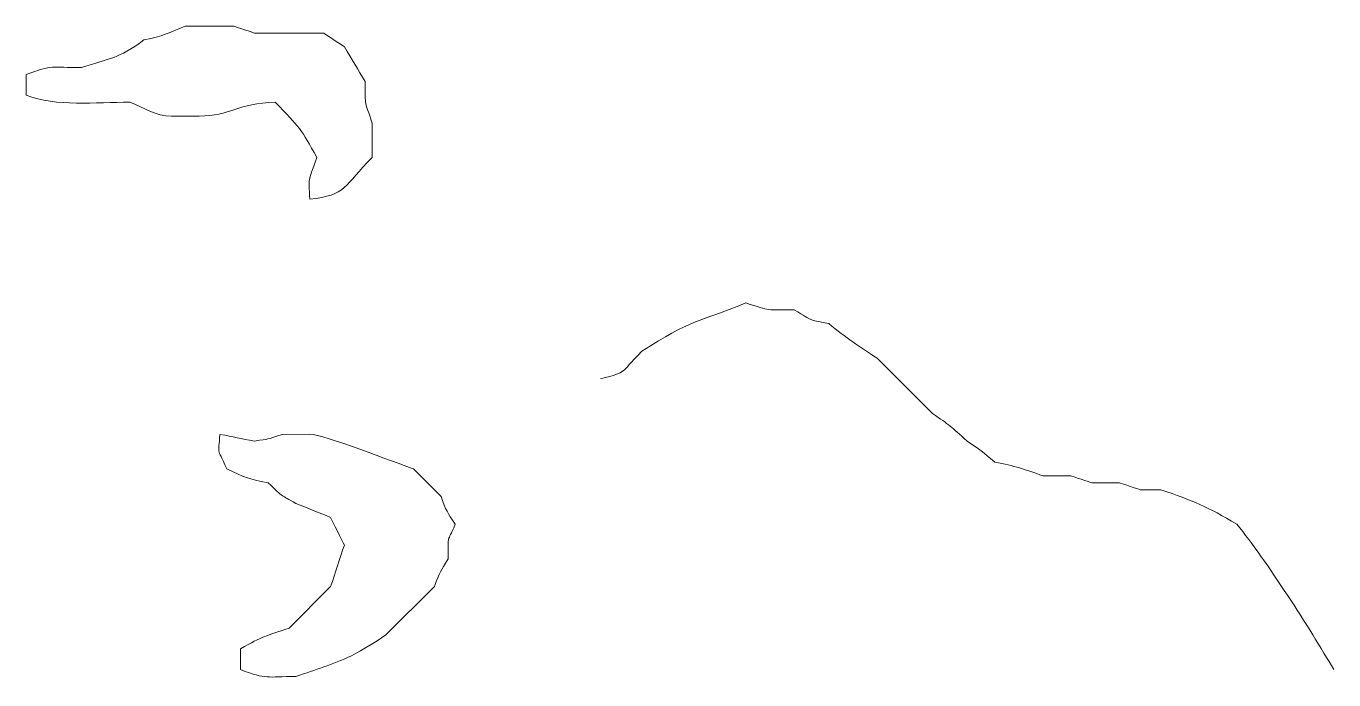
# Model space of a CAD drawing. Header units: millimetres. Extents: x -6423 to -1759, y 6 to 2012.
# Drawn here: x -2141.74 to -2113.41, y 1136.27 to 1150.44 of the extents above; entities that cross this region are included whole.
import ezdxf

# ---------------------------------------------------------------- set-up
doc = ezdxf.new("R2010")
doc.units = ezdxf.units.MM
doc.header["$MEASUREMENT"] = 0
doc.layers.add('layer 1', color=7, linetype='Continuous')

msp = doc.modelspace()

# ---------------------------------------------------------------- linework, layer by layer
at = {"layer": 'layer 1', "color": 177, "lineweight": 9}
for points, knots in [([(-2134.397, 1149.2359), (-2134.5504, 1149.496), (-2134.6915, 1149.7262), (-2134.8467, 1149.9857), (-2134.8467, 1149.9857), (-2134.8646, 1149.9951), (-2135.2709, 1150.269), (-2135.2966, 1150.2855), (-2135.2966, 1150.2855), (-2135.2966, 1150.2855), (-2136.796, 1150.2855), (-2136.796, 1150.2855), (-2136.796, 1150.2855), (-2136.8049, 1150.2896), (-2137.2206, 1150.4264), (-2137.2456, 1150.4353), (-2137.2456, 1150.4353), (-2137.2456, 1150.4353), (-2138.2951, 1150.4354), (-2138.2951, 1150.4354), (-2138.2951, 1150.4354), (-2138.7047, 1150.271), (-2138.7469, 1150.2299), (-2139.1947, 1150.1356), (-2139.1947, 1150.1356), (-2139.7706, 1149.7126), (-2139.908, 1149.7558), (-2140.5441, 1149.5358), (-2140.5441, 1149.5358), (-2141.1932, 1149.5357), (-2141.1694, 1149.6087), (-2141.7434, 1149.3858), (-2141.7434, 1149.3858), (-2141.7434, 1149.3858), (-2141.7434, 1148.9362), (-2141.7434, 1148.9362), (-2141.7434, 1148.9362), (-2141.0967, 1148.6852), (-2140.2393, 1148.7861), (-2139.4944, 1148.7863), (-2139.4944, 1148.7863), (-2139.1646, 1148.6538), (-2138.9436, 1148.4863), (-2138.595, 1148.4862), (-2138.595, 1148.4862), (-2138.595, 1148.4862), (-2137.9952, 1148.4863), (-2137.9952, 1148.4863), (-2137.9952, 1148.4863), (-2137.3151, 1148.4862), (-2137.1671, 1148.7683), (-2136.3463, 1148.7863), (-2136.3463, 1148.7863), (-2135.8238, 1148.2521), (-2135.7724, 1148.1959), (-2135.4467, 1147.5866), (-2135.4467, 1147.5866), (-2135.6461, 1147.0105), (-2135.6176, 1147.1852), (-2135.5964, 1146.6871), (-2135.5964, 1146.6871), (-2134.8043, 1146.7655), (-2134.8478, 1146.9861), (-2134.2474, 1147.5866), (-2134.2474, 1147.5866), (-2134.2474, 1147.5866), (-2134.2471, 1148.3364), (-2134.2471, 1148.3364), (-2134.2471, 1148.3364), (-2134.4079, 1148.8321), (-2134.397, 1148.67), (-2134.397, 1149.2359)], [0, 0, 0, 0, 0.0526316, 0.0526316, 0.0526316, 0.0526316, 0.1052632, 0.1052632, 0.1052632, 0.1052632, 0.1578947, 0.1578947, 0.1578947, 0.1578947, 0.2105263, 0.2105263, 0.2105263, 0.2105263, 0.2631579, 0.2631579, 0.2631579, 0.2631579, 0.3157895, 0.3157895, 0.3157895, 0.3157895, 0.3684211, 0.3684211, 0.3684211, 0.3684211, 0.4210526, 0.4210526, 0.4210526, 0.4210526, 0.4736842, 0.4736842, 0.4736842, 0.4736842, 0.5263158, 0.5263158, 0.5263158, 0.5263158, 0.5789474, 0.5789474, 0.5789474, 0.5789474, 0.6315789, 0.6315789, 0.6315789, 0.6315789, 0.6842105, 0.6842105, 0.6842105, 0.6842105, 0.7368421, 0.7368421, 0.7368421, 0.7368421, 0.7894737, 0.7894737, 0.7894737, 0.7894737, 0.8421053, 0.8421053, 0.8421053, 0.8421053, 0.8947368, 0.8947368, 0.8947368, 0.8947368, 1, 1, 1, 1]), ([(-2129.2996, 1142.789), (-2128.6587, 1142.9736), (-2128.9332, 1142.8671), (-2128.4, 1143.3888), (-2128.4, 1143.3888), (-2127.3416, 1144.0808), (-2127.2031, 1144.0071), (-2126.1512, 1144.4383), (-2126.1512, 1144.4383), (-2125.5955, 1144.2583), (-2125.7223, 1144.2885), (-2125.1018, 1144.2885), (-2125.1018, 1144.2885), (-2124.6507, 1144.0224), (-2124.847, 1144.0927), (-2124.3519, 1143.9884), (-2124.3519, 1143.9884), (-2123.9731, 1143.6812), (-2123.6942, 1143.4948), (-2123.3024, 1143.239), (-2123.3024, 1143.239), (-2123.3024, 1143.239), (-2122.1031, 1142.0394), (-2122.1031, 1142.0394), (-2122.1031, 1142.0394), (-2121.7377, 1141.7951), (-2121.7047, 1141.7639), (-2121.3534, 1141.4399), (-2121.3534, 1141.4399), (-2121.0697, 1141.2583), (-2121.0254, 1141.2093), (-2120.7538, 1140.9899), (-2120.7538, 1140.9899), (-2120.3286, 1140.9095), (-2120.0982, 1140.8263), (-2119.7042, 1140.6901), (-2119.7042, 1140.6901), (-2119.7042, 1140.6901), (-2119.1049, 1140.6903), (-2119.1049, 1140.6903), (-2119.1049, 1140.6903), (-2119.0956, 1140.686), (-2118.6799, 1140.5492), (-2118.6549, 1140.5403), (-2118.6549, 1140.5403), (-2118.6549, 1140.5403), (-2118.0551, 1140.5402), (-2118.0551, 1140.5402), (-2118.0551, 1140.5402), (-2118.0461, 1140.5363), (-2117.6306, 1140.3994), (-2117.6053, 1140.3904), (-2117.6053, 1140.3904), (-2117.6053, 1140.3904), (-2117.1556, 1140.3904), (-2117.1556, 1140.3904), (-2117.1556, 1140.3904), (-2116.4593, 1140.1493), (-2116.1527, 1140.0276), (-2115.5064, 1139.6405), (-2115.5064, 1139.6405), (-2114.8632, 1138.8478), (-2113.9299, 1137.3773), (-2113.4074, 1136.4921)], [0, 0, 0, 0, 0.0588235, 0.0588235, 0.0588235, 0.0588235, 0.1176471, 0.1176471, 0.1176471, 0.1176471, 0.1764706, 0.1764706, 0.1764706, 0.1764706, 0.2352941, 0.2352941, 0.2352941, 0.2352941, 0.2941176, 0.2941176, 0.2941176, 0.2941176, 0.3529412, 0.3529412, 0.3529412, 0.3529412, 0.4117647, 0.4117647, 0.4117647, 0.4117647, 0.4705882, 0.4705882, 0.4705882, 0.4705882, 0.5294118, 0.5294118, 0.5294118, 0.5294118, 0.5882353, 0.5882353, 0.5882353, 0.5882353, 0.6470588, 0.6470588, 0.6470588, 0.6470588, 0.7058824, 0.7058824, 0.7058824, 0.7058824, 0.7647059, 0.7647059, 0.7647059, 0.7647059, 0.8235294, 0.8235294, 0.8235294, 0.8235294, 0.8823529, 0.8823529, 0.8823529, 0.8823529, 1, 1, 1, 1]), ([(-2132.448, 1139.6408), (-2132.6185, 1139.9069), (-2132.647, 1139.9327), (-2132.7478, 1140.2405), (-2132.7478, 1140.2405), (-2132.7478, 1140.2405), (-2133.3476, 1140.84), (-2133.3476, 1140.84), (-2133.3476, 1140.84), (-2133.757, 1140.9816), (-2135.2982, 1141.5897), (-2135.5964, 1141.5898), (-2135.5964, 1141.5898), (-2135.5964, 1141.5898), (-2136.1961, 1141.5897), (-2136.1961, 1141.5897), (-2136.1961, 1141.5897), (-2136.5646, 1141.4571), (-2136.4532, 1141.5059), (-2136.7959, 1141.4398), (-2136.7959, 1141.4398), (-2137.0953, 1141.4978), (-2137.246, 1141.5332), (-2137.5454, 1141.5897), (-2137.5454, 1141.5897), (-2137.5765, 1141.1144), (-2137.6232, 1141.3534), (-2137.3955, 1140.8401), (-2137.3955, 1140.8401), (-2136.9904, 1140.6517), (-2136.9576, 1140.6277), (-2136.4961, 1140.5402), (-2136.4961, 1140.5402), (-2136.1445, 1140.1888), (-2136.243, 1140.2995), (-2135.8963, 1140.0906), (-2135.8963, 1140.0906), (-2135.649, 1139.9921), (-2135.3934, 1139.8917), (-2135.1467, 1139.7906), (-2135.1467, 1139.7906), (-2135.1074, 1139.6986), (-2134.8925, 1139.2871), (-2134.8469, 1139.1908), (-2134.8469, 1139.1908), (-2134.9507, 1138.8904), (-2135.0428, 1138.5916), (-2135.1467, 1138.2915), (-2135.1467, 1138.2915), (-2135.1467, 1138.2915), (-2136.0463, 1137.3917), (-2136.0463, 1137.3917), (-2136.0463, 1137.3917), (-2136.5536, 1137.2163), (-2136.6141, 1137.2202), (-2137.0956, 1136.9419), (-2137.0956, 1136.9419), (-2137.0956, 1136.9419), (-2137.0956, 1136.4921), (-2137.0956, 1136.4921), (-2137.0956, 1136.4921), (-2136.5217, 1136.2693), (-2136.5454, 1136.3423), (-2135.8963, 1136.3422), (-2135.8963, 1136.3422), (-2135.4468, 1136.4978), (-2135.1343, 1136.5887), (-2134.697, 1136.7919), (-2134.697, 1136.7919), (-2134.4095, 1136.9428), (-2134.223, 1137.0614), (-2133.9471, 1137.2419), (-2133.9471, 1137.2419), (-2133.9471, 1137.2419), (-2132.8978, 1138.2915), (-2132.8978, 1138.2915), (-2132.8978, 1138.2915), (-2132.7809, 1138.6164), (-2132.7652, 1138.6076), (-2132.5978, 1138.8913), (-2132.5978, 1138.8913), (-2132.5978, 1139.4936), (-2132.6239, 1139.1876), (-2132.448, 1139.6408)], [0, 0, 0, 0, 0.0454545, 0.0454545, 0.0454545, 0.0454545, 0.0909091, 0.0909091, 0.0909091, 0.0909091, 0.1363636, 0.1363636, 0.1363636, 0.1363636, 0.1818182, 0.1818182, 0.1818182, 0.1818182, 0.2272727, 0.2272727, 0.2272727, 0.2272727, 0.2727273, 0.2727273, 0.2727273, 0.2727273, 0.3181818, 0.3181818, 0.3181818, 0.3181818, 0.3636364, 0.3636364, 0.3636364, 0.3636364, 0.4090909, 0.4090909, 0.4090909, 0.4090909, 0.4545455, 0.4545455, 0.4545455, 0.4545455, 0.5, 0.5, 0.5, 0.5, 0.5454545, 0.5454545, 0.5454545, 0.5454545, 0.5909091, 0.5909091, 0.5909091, 0.5909091, 0.6363636, 0.6363636, 0.6363636, 0.6363636, 0.6818182, 0.6818182, 0.6818182, 0.6818182, 0.7272727, 0.7272727, 0.7272727, 0.7272727, 0.7727273, 0.7727273, 0.7727273, 0.7727273, 0.8181818, 0.8181818, 0.8181818, 0.8181818, 0.8636364, 0.8636364, 0.8636364, 0.8636364, 0.9090909, 0.9090909, 0.9090909, 0.9090909, 1, 1, 1, 1])]:
    msp.add_open_spline(points, degree=3, knots=knots, dxfattribs=at)

doc.saveas('drawing.dxf')
